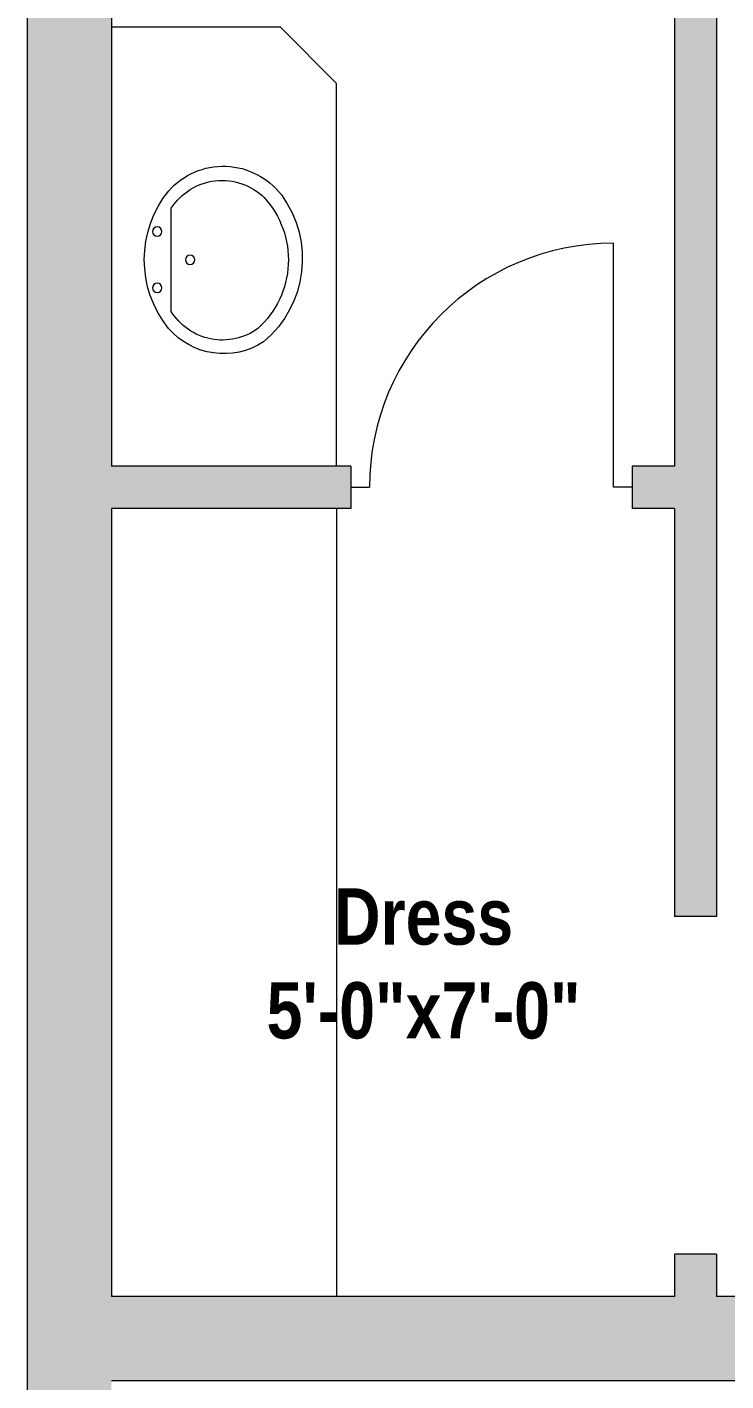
# Model space of a CAD drawing. Header units: inches. Extents: x 22513 to 23848, y -2930 to -2337.
# Drawn here: x 23453 to 23527.5, y -2567.6 to -2423.3 of the extents above; entities that cross this region are included whole.
import ezdxf

# ---------------------------------------------------------------- set-up
doc = ezdxf.new("R2010")
doc.units = ezdxf.units.IN
doc.header["$LTSCALE"] = 10
doc.header["$MEASUREMENT"] = 0
doc.layers.add('FURNITURE', color=144, linetype='Continuous', lineweight=9)
doc.layers.add('line', color=7, linetype='Continuous', lineweight=13)
doc.styles.add('TECH', font='techb___.ttf', dxfattribs={"height": 2.5})

# ---------------------------------------------------------------- blocks, each defined once
blk = doc.blocks.new('FURN-G98')
at = {"layer": 'FURNITURE', "color": 1, "linetype": 'Continuous'}
blk.add_line((867.673189, 659.27866), (867.673189, 648.278812), dxfattribs=at)
for centre in [(866.173189, 656.77866), (869.673128, 653.778721), (866.173189, 650.778721)]:
    blk.add_circle(centre, 0.5, dxfattribs=at)
for centre, radius, start, end in [((873.265024, 655.968662), 7.8163, 57.012296, 139.055862), ((873.124514, 655.949619), 6.387447, 53.629163, 148.588197), ((870.111383, 653.686008), 11.533569, 323.756458, 50.028127), ((876.518831, 653.776676), 11.720215, 141.386282, 218.875925), ((870.312021, 653.786716), 9.845939, 317.647236, 47.905256), ((873.089006, 651.754307), 6.435084, 212.689741, 314.36115), ((873.219522, 651.608158), 7.800024, 221.687136, 322.568114)]:
    blk.add_arc(centre, radius, start, end, dxfattribs=at)

msp = doc.modelspace()

# ---------------------------------------------------------------- hatches: boundary and pattern name
at = {"layer": 'line'}
h = msp.add_hatch(color=38, dxfattribs=at)
h.paths.add_polyline_path([(23714.032, -2674.079), (23650.187, -2674.079), (23650.187, -2683.079), (23718.532, -2683.079), (23718.532, -2614.079), (23714.032, -2614.079)])
h.paths.add_polyline_path([(23558.687, -2674.079), (23558.687, -2683.079), (23602.187, -2683.079), (23602.187, -2674.079)])
h.paths.add_polyline_path([(23510.687, -2683.079), (23510.687, -2674.079), (23462.032, -2674.079), (23462.032, -2567.579), (23616.532, -2567.579), (23616.532, -2558.579), (23526.532, -2558.579), (23526.532, -2554.079), (23522.032, -2554.079), (23522.032, -2558.579), (23462.032, -2558.579), (23462.032, -2474.579), (23487.532, -2474.579), (23487.532, -2470.079), (23462.032, -2470.079), (23462.032, -2345.579), (23522.032, -2345.579), (23526.532, -2345.579), (23526.532, -2336.579), (23453.032, -2336.579), (23453.032, -2683.079)])
h.paths.add_polyline_path([(23567.032, -2390.579), (23567.032, -2381.579), (23526.532, -2381.579), (23522.032, -2381.579), (23522.032, -2386.079), (23522.032, -2470.079), (23517.532, -2470.079), (23517.532, -2474.579), (23522.032, -2474.579), (23522.032, -2518.079), (23526.532, -2518.079), (23526.532, -2390.579)], flags=16)
h.paths.add_polyline_path([(23737.198, -2567.579), (23737.198, -2558.579), (23709.532, -2558.579), (23709.532, -2567.579), (23714.032, -2567.579), (23714.032, -2572.079), (23718.532, -2572.079), (23718.532, -2567.579)])
h.paths.add_polyline_path([(23808.532, -2493.329), (23817.532, -2493.329), (23817.532, -2467.079), (23808.532, -2467.079), (23808.532, -2471.579), (23709.532, -2471.579), (23709.532, -2476.079), (23808.532, -2476.079)])
h.paths.add_polyline_path([(23817.532, -2541.329), (23808.532, -2541.329), (23808.532, -2558.579), (23789.698, -2558.579), (23789.698, -2567.579), (23817.532, -2567.579)])
h.paths.add_polyline_path([(23847.532, -2341.079), (23817.532, -2341.079), (23817.532, -2336.579), (23663.032, -2336.579), (23663.032, -2381.579), (23658.532, -2381.579), (23658.532, -2390.579), (23663.032, -2390.579), (23663.032, -2558.579), (23658.532, -2558.579), (23658.532, -2567.579), (23672.032, -2567.579), (23672.032, -2558.579), (23667.532, -2558.579), (23667.532, -2476.079), (23672.032, -2476.079), (23672.032, -2471.579), (23667.532, -2471.579), (23667.532, -2345.579), (23843.032, -2345.579), (23843.032, -2405.579), (23808.532, -2405.579), (23808.532, -2414.579), (23817.532, -2414.579), (23817.532, -2410.079), (23847.532, -2410.079)])

# ---------------------------------------------------------------- linework, layer by layer
for p, q in [((23453.032, -2336.579), (23453.032, -2683.079)), ((23462.032, -2345.579), (23462.032, -2470.079)), ((23522.032, -2386.079), (23522.032, -2470.079)), ((23526.532, -2390.579), (23526.532, -2518.079)), ((23515.532, -2472.329), (23515.532, -2446.329)), ((23487.532, -2470.079), (23462.032, -2470.079)), ((23487.532, -2470.079), (23487.532, -2474.579)), ((23487.532, -2470.079), (23487.532, -2474.579)), ((23517.532, -2470.079), (23517.532, -2474.579)), ((23522.032, -2470.079), (23517.532, -2470.079)), ((23517.532, -2470.079), (23517.532, -2474.579)), ((23487.532, -2472.329), (23489.532, -2472.329)), ((23517.532, -2472.329), (23515.532, -2472.329)), ((23462.032, -2474.579), (23462.032, -2558.579)), ((23487.532, -2474.579), (23462.032, -2474.579)), ((23522.032, -2474.579), (23517.532, -2474.579)), ((23522.032, -2474.579), (23522.032, -2518.079)), ((23526.532, -2518.079), (23522.032, -2518.079)), ((23522.032, -2554.079), (23522.032, -2558.579)), ((23526.532, -2554.079), (23522.032, -2554.079)), ((23522.032, -2554.079), (23522.032, -2558.579)), ((23526.532, -2554.079), (23522.032, -2554.079)), ((23526.532, -2554.079), (23526.532, -2558.579)), ((23526.532, -2554.079), (23526.532, -2558.579)), ((23522.032, -2558.579), (23462.032, -2558.579)), ((23616.532, -2558.579), (23526.532, -2558.579)), ((23616.532, -2567.579), (23462.032, -2567.579))]:
    msp.add_line(p, q, dxfattribs=at)
at = {"layer": 'line', "color": 251}
for p, q in [((23480.032, -2423.286), (23462.032, -2423.286)), ((23480.032, -2423.286), (23486.032, -2429.286)), ((23486.032, -2470.079), (23486.032, -2429.286))]:
    msp.add_line(p, q, dxfattribs=at)
at = {"layer": 'line', "color": 8}
msp.add_line((23486.032, -2474.579), (23486.032, -2558.579), dxfattribs=at)
at = {"layer": 'line'}
msp.add_arc((23515.532, -2472.329), 26, 90, 180, dxfattribs=at)

# ---------------------------------------------------------------- block references
at = {"layer": 'FURNITURE', "xscale": -1, "rotation": 180}
msp.add_blockref('FURN-G98', (22600.732, -1794.309), dxfattribs=at)

# ---------------------------------------------------------------- texts
at = {"layer": 'line', "insert": (23495.302, -2515.08), "char_height": 6, "attachment_point": 2, "style": 'TECH'}
msp.add_mtext('Dress\\P5\'-0"x7\'-0"', dxfattribs=at)

doc.saveas('drawing.dxf')
